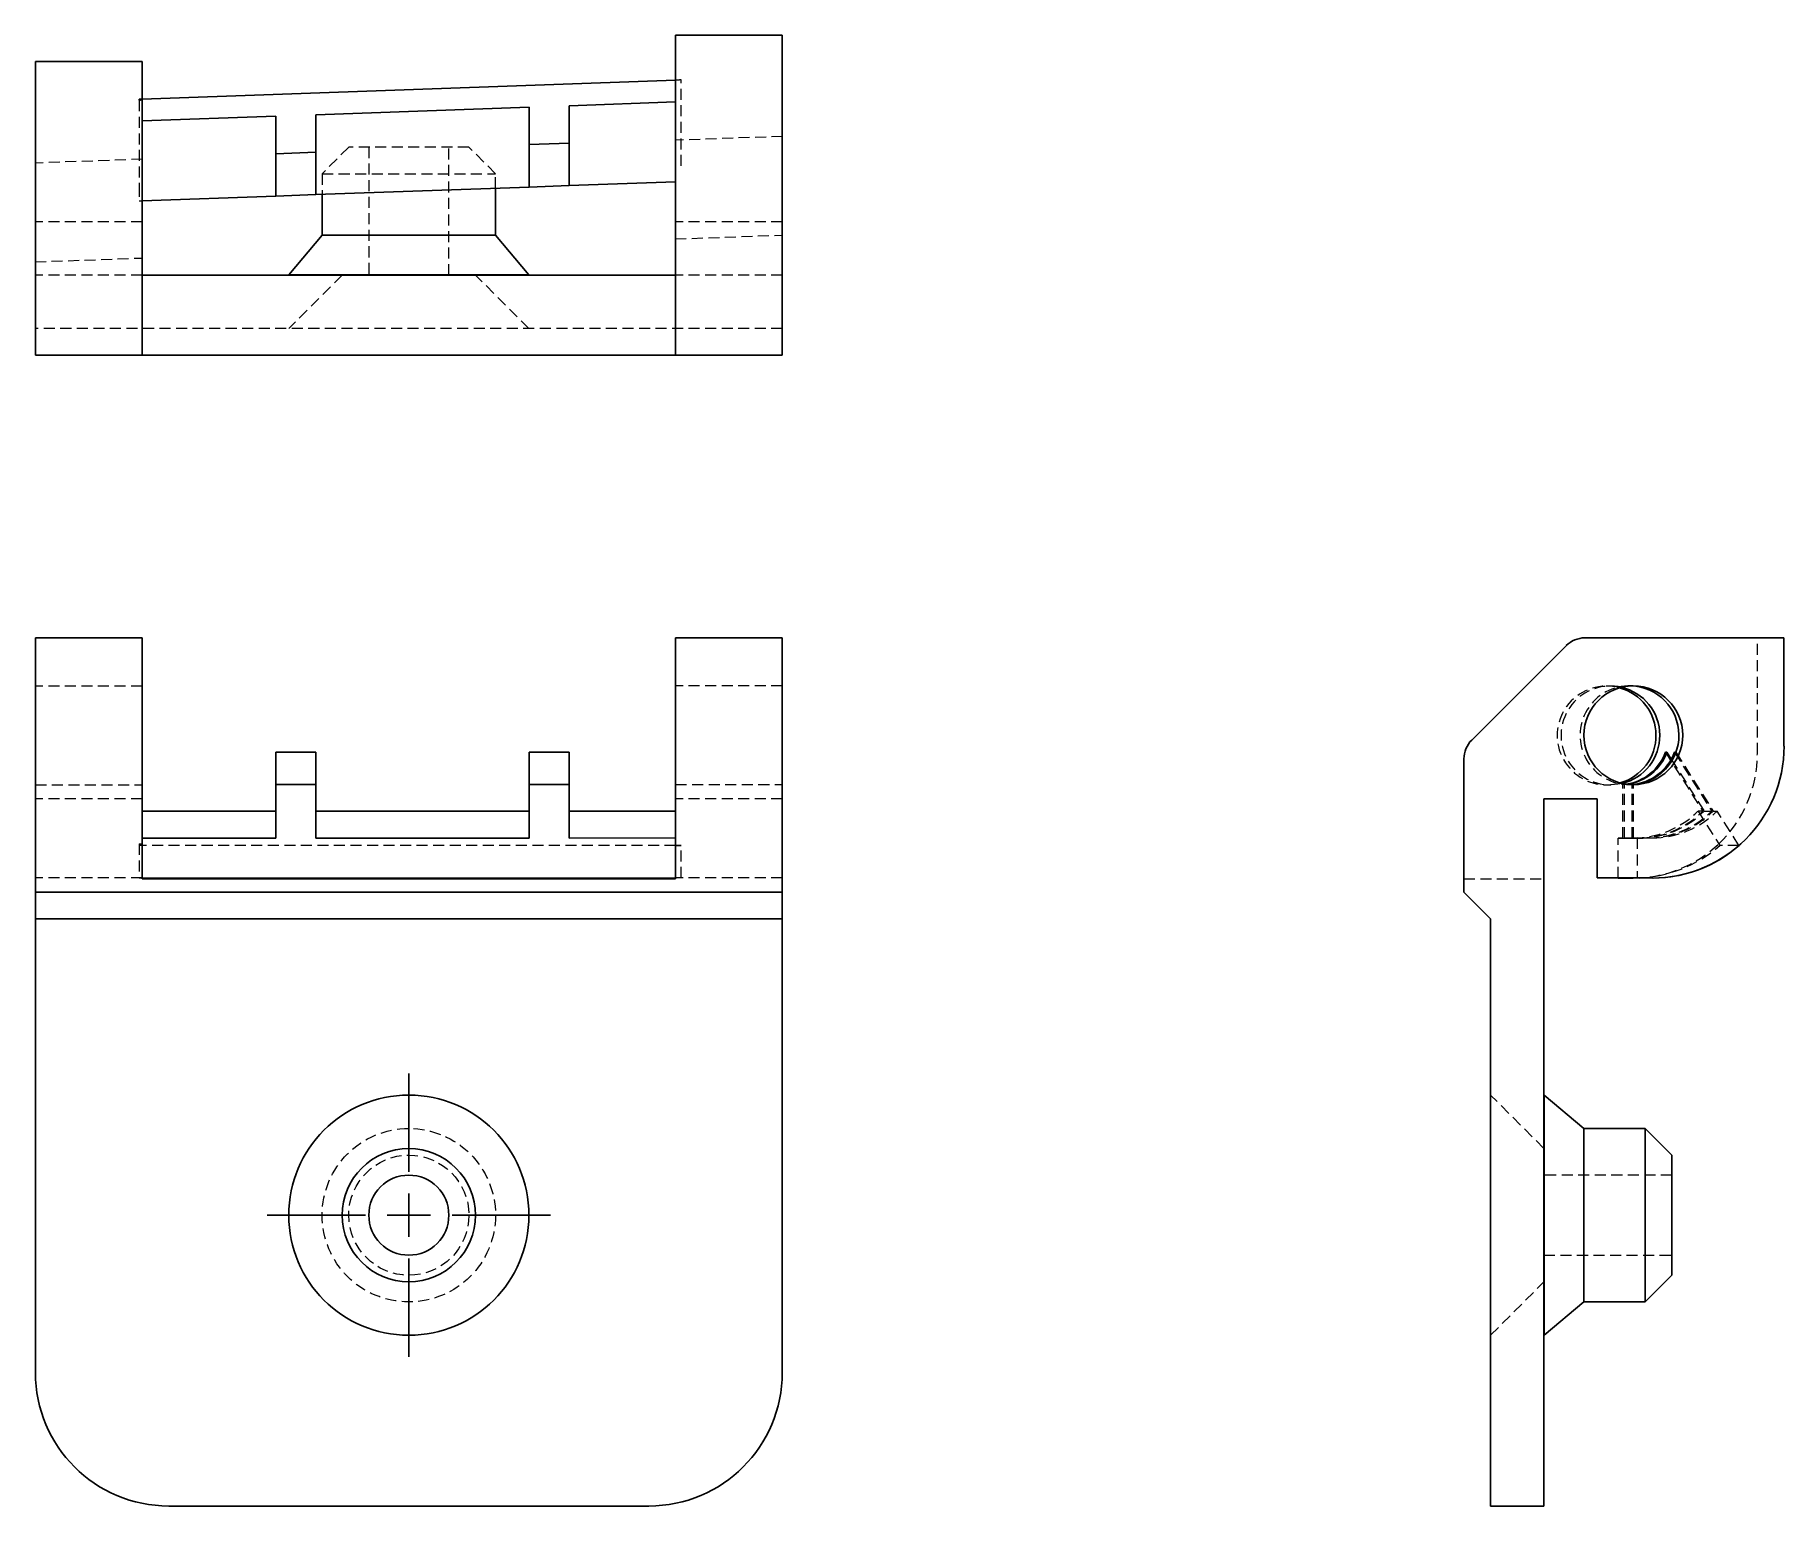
# Model space of a CAD drawing. Header units: millimetres. Extents: x 40 to 241, y 7 to 176.
import ezdxf

# ---------------------------------------------------------------- set-up
doc = ezdxf.new("R2010")
doc.units = ezdxf.units.MM
doc.linetypes.add('HIDDEN', pattern=[1.905, 1.27, -0.635])
doc.layers.add('10', color=7, linetype='Continuous')

# ---------------------------------------------------------------- blocks, each defined once
blk = doc.blocks.new('SW_CENTERMARKSYMBOL_0')
at = {"layer": '10', "color": 0}
for p, q in [((0, 5), (0, 16.33)), ((0, 0), (0, 2.5)), ((-5, 0), (-16.33, 0)), ((0, 0), (-2.5, 0)), ((0, 0), (0, -2.5)), ((0, 0), (2.5, 0)), ((5, 0), (16.33, 0)), ((0, -5), (0, -16.33))]:
    blk.add_line(p, q, dxfattribs=at)

msp = doc.modelspace()

# ---------------------------------------------------------------- linework, layer by layer
at = {"color": 7, "linetype": 'Continuous', "lineweight": 25}
for p, q in [((126.03, 176.44), (113.74, 176.44)), ((113.74, 153.5), (113.74, 176.44)), ((126.03, 153.5), (126.03, 176.44)), ((52.26, 173.37), (39.97, 173.37)), ((39.97, 153.5), (39.97, 173.37)), ((52.26, 153.5), (52.26, 173.37)), ((113.74, 171.25), (52.26, 169.05)), ((72.28, 167.25), (96.85, 168.13)), ((96.85, 163.82), (96.85, 168.13)), ((101.46, 168.29), (113.74, 168.73)), ((101.46, 163.98), (101.46, 168.29)), ((67.67, 167.09), (52.26, 166.54)), ((67.67, 162.77), (67.67, 167.09)), ((72.28, 162.94), (72.28, 167.25)), ((101.46, 163.98), (96.85, 163.82)), ((96.85, 158.93), (96.85, 163.82)), ((101.46, 159.1), (101.46, 163.98)), ((72.28, 162.94), (67.67, 162.77)), ((67.67, 157.89), (67.67, 162.77)), ((72.28, 158.06), (72.28, 162.94)), ((113.74, 159.54), (101.46, 159.1)), ((67.67, 157.89), (52.26, 157.34)), ((72.28, 158.06), (67.67, 157.89)), ((96.85, 158.93), (72.28, 158.06)), ((73.01, 158.08), (73.01, 153.39)), ((92.99, 153.39), (92.99, 158.8)), ((101.46, 159.1), (96.85, 158.93)), ((39.97, 151.33), (39.97, 153.5)), ((52.26, 153.5), (52.26, 151.33)), ((73.01, 153.39), (69.17, 148.81)), ((73.01, 153.39), (92.99, 153.39)), ((96.83, 148.81), (92.99, 153.39)), ((113.74, 151.33), (113.74, 153.5)), ((126.03, 153.5), (126.03, 151.33)), ((39.97, 140.46), (39.97, 151.33)), ((52.26, 140.46), (52.26, 151.33)), ((113.74, 140.46), (113.74, 151.33)), ((126.03, 140.46), (126.03, 151.33)), ((113.74, 148.78), (52.26, 148.78)), ((69.17, 148.81), (69.17, 148.78)), ((69.17, 148.81), (96.83, 148.81)), ((96.83, 148.78), (96.83, 148.81)), ((39.97, 139.56), (39.97, 140.46)), ((52.26, 139.56), (39.97, 139.56)), ((52.26, 140.46), (52.26, 139.56)), ((113.74, 139.56), (52.26, 139.56)), ((113.74, 139.56), (113.74, 140.46)), ((126.03, 139.56), (113.74, 139.56)), ((126.03, 140.46), (126.03, 139.56)), ((52.26, 107), (39.97, 107)), ((39.97, 106.1), (39.97, 107)), ((52.26, 107), (52.26, 106.1)), ((126.03, 107), (113.74, 107)), ((113.74, 106.1), (113.74, 107)), ((126.03, 107), (126.03, 106.1)), ((218.5, 107), (241.44, 107)), ((241.44, 107), (241.44, 94.53)), ((39.97, 95.23), (39.97, 106.1)), ((52.26, 95.23), (52.26, 106.1)), ((113.74, 95.23), (113.74, 106.1)), ((126.03, 95.23), (126.03, 106.1)), ((205.46, 95.23), (216.33, 106.1)), ((39.97, 93.05), (39.97, 95.23)), ((52.26, 95.23), (52.26, 93.05)), ((113.74, 93.05), (113.74, 95.23)), ((126.03, 95.23), (126.03, 93.05)), ((39.97, 77.7), (39.97, 93.05)), ((52.26, 79.23), (52.26, 93.05)), ((67.67, 90.1), (67.67, 93.83)), ((72.28, 93.83), (67.67, 93.83)), ((72.28, 90.1), (72.28, 93.83)), ((96.85, 90.11), (96.85, 93.83)), ((101.46, 93.83), (96.85, 93.83)), ((101.46, 90.11), (101.46, 93.83)), ((113.74, 79.23), (113.74, 93.05)), ((126.03, 77.7), (126.03, 93.05)), ((204.56, 77.7), (204.56, 93.05)), ((227.94, 93.83), (227.77, 93.83)), ((227.94, 93.83), (228.45, 93.02)), ((228.98, 93.83), (228.82, 93.83)), ((67.67, 83.94), (67.67, 90.1)), ((72.28, 90.1), (67.67, 90.1)), ((72.28, 83.94), (72.28, 90.1)), ((96.85, 83.94), (96.85, 90.11)), ((101.46, 90.11), (96.85, 90.11)), ((101.46, 83.94), (101.46, 90.11)), ((223.93, 90.1), (223.93, 90.11)), ((224.1, 90.11), (223.93, 90.11)), ((67.67, 87.04), (52.26, 87.03)), ((72.28, 87.04), (96.85, 87.04)), ((101.46, 87.04), (113.74, 87.05)), ((213.78, 88.45), (219.93, 88.45)), ((213.78, 22.37), (213.78, 88.45)), ((219.93, 88.45), (219.93, 79.34)), ((67.67, 83.94), (52.26, 83.93)), ((96.85, 83.94), (72.28, 83.94)), ((113.74, 83.95), (101.46, 83.94)), ((236.27, 83.09), (236.26, 83.1)), ((113.74, 79.34), (52.26, 79.32)), ((113.74, 79.23), (52.26, 79.23)), ((219.93, 79.34), (226.25, 79.34)), ((224.54, 79.34), (222.33, 79.32)), ((222.33, 79.32), (222.33, 79.34)), ((224.04, 79.32), (222.33, 79.32)), ((224.75, 79.34), (224.04, 79.32)), ((39.97, 77.7), (126.03, 77.7)), ((39.97, 77.7), (39.97, 74.62)), ((126.03, 74.62), (126.03, 77.7)), ((207.63, 74.62), (204.56, 77.7)), ((126.03, 74.62), (39.97, 74.62)), ((39.97, 74.62), (39.97, 22.37)), ((126.03, 22.37), (126.03, 74.62)), ((207.63, 22.37), (207.63, 74.62)), ((213.81, 54.34), (213.78, 54.34)), ((218.39, 50.49), (213.81, 54.34)), ((213.81, 54.34), (213.81, 40.5)), ((225.46, 50.49), (218.39, 50.49)), ((218.39, 50.49), (218.39, 40.5)), ((228.53, 47.42), (225.46, 50.49)), ((225.46, 50.49), (225.46, 40.5)), ((228.53, 40.5), (228.53, 47.42)), ((213.81, 40.5), (213.81, 26.67)), ((218.39, 40.5), (218.39, 30.51)), ((225.46, 40.5), (225.46, 30.51)), ((228.53, 33.59), (228.53, 40.5)), ((225.46, 30.51), (228.53, 33.59)), ((213.81, 26.67), (218.39, 30.51)), ((218.39, 30.51), (225.46, 30.51)), ((213.78, 26.67), (213.81, 26.67)), ((207.63, 7), (207.63, 22.37)), ((213.78, 7), (213.78, 22.37)), ((55.34, 7), (110.66, 7)), ((213.78, 7), (207.63, 7))]:
    msp.add_line(p, q, dxfattribs=at)
at = {"color": 7, "linetype": 'HIDDEN', "lineweight": 18}
for p, q in [((114.38, 171.27), (113.74, 171.25)), ((114.38, 171.27), (114.38, 171.26)), ((114.38, 161.36), (114.38, 171.26)), ((52.26, 169.05), (51.92, 169.04)), ((51.92, 168.92), (51.92, 169.04)), ((51.92, 168.92), (51.92, 159.07)), ((76.08, 163.53), (73.01, 160.46)), ((89.92, 163.53), (76.08, 163.53)), ((78.39, 163.53), (78.39, 148.78)), ((87.61, 148.78), (87.61, 163.53)), ((92.99, 160.46), (89.92, 163.53)), ((126.07, 164.76), (113.74, 164.32)), ((52.3, 162.13), (39.97, 161.69)), ((73.01, 160.46), (92.99, 160.46)), ((73.01, 160.46), (73.01, 158.08)), ((92.99, 158.8), (92.99, 160.46)), ((51.92, 159.07), (51.92, 157.33)), ((51.92, 157.33), (52.26, 157.34)), ((52.26, 154.93), (39.97, 154.93)), ((113.7, 152.95), (126.03, 153.39)), ((126.03, 154.93), (113.74, 154.93)), ((39.93, 150.31), (52.26, 150.75)), ((52.26, 148.78), (39.97, 148.78)), ((75.32, 148.78), (69.17, 142.63)), ((96.83, 142.63), (90.68, 148.78)), ((126.03, 148.78), (113.74, 148.78)), ((126.03, 142.63), (39.97, 142.63)), ((238.37, 93.63), (238.37, 107)), ((52.26, 101.45), (39.97, 101.45)), ((126.03, 101.47), (113.74, 101.46)), ((221.4, 101.45), (220.96, 101.45)), ((224.04, 101.47), (223.6, 101.46)), ((227.77, 93.83), (232.09, 87.04)), ((228.45, 93.02), (232.25, 87.04)), ((228.82, 93.83), (233.13, 87.04)), ((228.98, 93.83), (233.29, 87.04)), ((228.98, 93.83), (228.98, 93.83)), ((39.97, 90.07), (52.26, 90.08)), ((113.74, 90.09), (126.03, 90.09)), ((221.04, 90.07), (221.48, 90.08)), ((222.89, 90.1), (223.29, 90.15)), ((222.89, 83.94), (222.89, 90.1)), ((223.06, 90.1), (222.89, 90.1)), ((223.06, 90.1), (223.37, 90.14)), ((223.06, 83.94), (223.06, 90.1)), ((223.67, 90.09), (223.93, 90.1)), ((223.67, 90.09), (224.11, 90.09)), ((223.93, 83.94), (223.93, 90.1)), ((224.1, 90.11), (224.1, 90.11)), ((224.1, 83.94), (224.1, 90.11)), ((52.26, 88.45), (39.97, 88.45)), ((126.03, 88.45), (113.74, 88.45)), ((232.09, 87.04), (231.54, 87.03)), ((231.54, 87.03), (233.92, 83.27)), ((232.25, 87.04), (233.13, 87.04)), ((233.29, 87.04), (233.73, 87.05)), ((236.25, 83.09), (233.73, 87.05)), ((51.92, 83.26), (51.92, 79.34)), ((113.74, 83.09), (51.92, 83.07)), ((114.38, 83.09), (113.74, 83.09)), ((114.38, 79.34), (114.38, 83.1)), ((222.89, 83.94), (222.34, 83.93)), ((222.34, 79.34), (222.34, 83.93)), ((222.34, 83.93), (224.05, 83.93)), ((222.89, 83.94), (224.6, 83.94)), ((223.93, 83.94), (223.06, 83.94)), ((224.77, 83.94), (223.06, 83.94)), ((223.93, 83.94), (225.64, 83.94)), ((224.54, 83.95), (224.1, 83.94)), ((225.81, 83.94), (224.1, 83.94)), ((224.54, 83.95), (224.54, 79.34)), ((224.54, 83.95), (226.25, 83.95)), ((225.3, 83.95), (226.18, 83.96)), ((226.34, 83.96), (226.78, 83.96)), ((233.92, 83.26), (234.04, 83.07)), ((236.25, 83.09), (234.04, 83.07)), ((236.27, 83.09), (236.25, 83.09)), ((52.26, 79.34), (39.97, 79.34)), ((51.92, 79.32), (51.92, 79.34)), ((52.26, 79.32), (51.92, 79.32)), ((126.03, 79.34), (113.74, 79.34)), ((204.56, 79.23), (213.78, 79.23)), ((224.75, 79.34), (226.98, 79.35)), ((213.78, 48.19), (207.63, 54.34)), ((228.53, 45.11), (213.78, 45.11)), ((213.78, 35.89), (228.53, 35.89)), ((207.63, 26.67), (213.78, 32.82))]:
    msp.add_line(p, q, dxfattribs=at)
at = {"color": 7, "linetype": 'HIDDEN', "lineweight": 18, "flags": 128}
for points in [[(221.04, 90.07), (221.85, 90.14), (222.58, 90.3)], [(222.8, 90.24), (222.29, 90.14), (221.48, 90.08)]]:
    msp.add_lwpolyline(points, dxfattribs=at)
at = {"color": 7, "linetype": 'Continuous', "lineweight": 25}
for centre, radius in [((224.08, 95.78), 5.69), ((83, 40.5), 13.83), ((83, 40.5), 7.68), ((83, 40.5), 4.61)]:
    msp.add_circle(centre, radius, dxfattribs=at)
at = {"color": 7, "linetype": 'HIDDEN', "lineweight": 18}
for radius in [9.99, 6.92]:
    msp.add_circle((83, 40.5), radius, dxfattribs=at)
at = {"color": 7, "linetype": 'Continuous', "lineweight": 25}
for centre, radius, start, end in [((218.5, 103.93), 3.07, 90, 135), ((221, 95.76), 5.69, 286.0649, 74.7042), ((221.44, 95.76), 5.69, 283.7794, 76.9897), ((223.64, 95.78), 5.69, 272.9946, 88.1718), ((207.63, 93.06), 3.07, 135, 180.1246), ((222.43, 95.77), 5.69, 278.7028, 340.0135), ((222.6, 95.77), 5.69, 277.8659, 340.0135), ((223.47, 95.78), 5.69, 274.6507, 340.0135), ((226.25, 94.53), 15.2, 270, 0), ((226.27, 94.53), 15.2, 270.3415, 311.1454), ((55.34, 22.37), 15.37, 180, 270), ((110.66, 22.37), 15.37, 270, 0)]:
    msp.add_arc(centre, radius, start, end, dxfattribs=at)
at = {"color": 7, "linetype": 'HIDDEN', "lineweight": 18}
for centre, radius, start, end in [((221, 95.76), 5.69, 74.7042, 270.3846), ((221.44, 95.76), 5.69, 76.9897, 270.3846), ((223.64, 95.78), 5.69, 88.1718, 270.3846), ((223.64, 95.78), 5.69, 274.6507, 340.0135), ((224.07, 93.63), 14.3, 313.5575, 0), ((224.05, 94.52), 10.58, 270, 315), ((224.6, 94.52), 10.58, 270, 315), ((224.77, 94.52), 10.58, 270, 315), ((225.64, 94.53), 10.58, 270, 315), ((225.81, 94.53), 10.58, 270, 315), ((226.25, 94.53), 10.58, 270, 315), ((224.07, 93.63), 14.3, 270, 313.5149), ((224.04, 94.52), 15.2, 272.6812, 311.1454), ((224.07, 93.63), 14.3, 313.5149, 313.5575)]:
    msp.add_arc(centre, radius, start, end, dxfattribs=at)
for centre, major_axis, ratio, start_param, end_param in [((37.57, 161.25), (501.89, 12.83), 0.01622, 1.416746, 1.418035), ((-38.97, 159.07), (472.15, 12.07), 0.01622, 1.375935, 1.376678), ((-38.97, 93.63), (472.15, 7.67), 0.025552, 4.905677, 4.90642), ((37.57, 94.53), (501.89, 8.15), 0.025552, 4.864321, 4.86561)]:
    msp.add_ellipse(centre, major_axis=major_axis, ratio=ratio, start_param=start_param, end_param=end_param, dxfattribs=at)

# ---------------------------------------------------------------- block references
at = {"layer": '10'}
msp.add_blockref('SW_CENTERMARKSYMBOL_0', (83, 40.5), dxfattribs=at)

doc.saveas('drawing.dxf')
